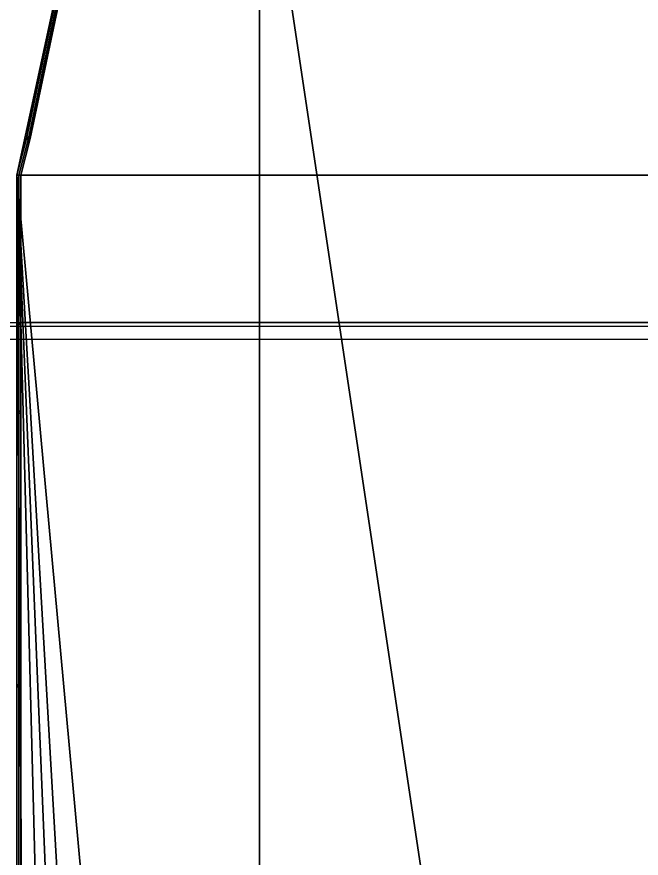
# Model space of a CAD drawing. Header units: millimetres. Extents: x -3.5 to 3.5, y -23.5 to 25.1.
# Drawn here: x -3.24 to 0, y 17.905 to 22.272 of the extents above; entities that cross this region are included whole.
import ezdxf

# ---------------------------------------------------------------- set-up
doc = ezdxf.new("R2010")
doc.units = ezdxf.units.MM
for name, color, linetype in [('railings', 6, 'Continuous'), ('superstructure', 3, 'Continuous'), ('tmp', 4, 'Continuous')]:
    doc.layers.add(name, color=color, linetype=linetype)

msp = doc.modelspace()

# ---------------------------------------------------------------- linework, layer by layer
for points in [[(2.8, 23.48, 0.85), (3.24, 21.45, 0.2), (-3.24, 21.45, 0.2), (-2.8, 23.48, 0.85)], [(-2.8, 23.48, 0.85), (-3.24, 21.45, 0.2), (-3.24, 21.45, 1.46), (-2.8, 23.48, 1.46)], [(-2.8, 23.48, 1.46), (-3.24, 21.45, 1.46), (-1.98, 7.74, 1.460000000000001), (-1.98, 23.44, 1.460000000000001)], [(-3.24, 21.45, 0.2), (-3.239999999999999, 20.59953271028037), (-3.24, 21.45, 1.46)], [(3.24, 21.45, 0.2), (3.21983193277311, 20.68529411764706), (-3.21983193277311, 20.68529411764706), (-3.24, 21.45, 0.2)], [(-3.239999999999999, 20.59953271028037), (-3.24, -23.47), (-3.24, -23.47, 1.46), (-3.24, 21.45, 1.46)], [(-3.24, 21.45, 1.46), (-3.24, 21.45, 1.46), (-2.411325579854457, 7.094475651604786, 1.460000000000001), (-1.98, 7.74, 1.460000000000001)], [(-3.24, 21.45, 1.46), (-3.24, 21.45, 1.46), (-2.61, 6.095671893131901, 1.460000000000001), (-2.411325579854457, 7.094475651604786, 1.460000000000001)], [(-3.24, 21.45, 1.46), (-3.24, -23.47, 1.459999999999998), (-2.61, 6.095671893131901, 1.460000000000001)], [(-3.24, 21.45, 0.2), (-3.21983193277311, 20.68529411764706), (-3.234827586206894, 20.66551724137931), (-3.24, 21.45, 0.2)], [(-3.24, 21.45, 0.2), (-3.234827586206894, 20.66551724137931), (-3.239999999999999, 20.59953271028037), (-3.24, 21.45, 0.2)], [(-3.234827586206894, 20.66551724137931), (-3.210000000000001, 16.9, -0.96), (-3.24, 16.9, -0.8699999999999999), (-3.239999999999999, 20.59953271028037)], [(-3.21983193277311, 20.68529411764706), (-3.120000000000001, 16.9, -0.99), (-3.210000000000001, 16.9, -0.96), (-3.234827586206894, 20.66551724137931)], [(3.21983193277311, 20.68529411764706), (3.120000000000001, 16.9, -0.99), (-3.120000000000001, 16.9, -0.99), (-3.21983193277311, 20.68529411764706)], [(-3.24, 16.9, -0.8699999999999999), (-3.24, 12.85, -1.19), (-3.239999999999999, 20.59953271028037)], [(-3.24, 12.85, -1.19), (-3.240000000000001, -16.49, -1.19), (-3.24, -21.38, -0.3899999999999999), (-3.239999999999999, 20.59953271028037)], [(-3.239999999999999, 20.59953271028037), (-3.24, -21.38, -0.3899999999999999), (-3.24, -23.47)]]:
    msp.add_3dface(points)
at = {"layer": 'railings'}
for points in [[(-3.19, 21.64, 2.350000000000001), (-3.18, 21.64, 2.360000000000003), (-2.95, 22.74, 2.360000000000003), (-2.96, 22.73, 2.350000000000001)], [(-3.19, 21.64, 1.940000000000001), (-3.18, 21.64, 1.950000000000003), (-2.95, 22.74, 1.950000000000003), (-2.96, 22.73, 1.940000000000001)], [(-3.18, 21.64, 2.340000000000003), (-3.19, 21.64, 2.350000000000001), (-2.96, 22.73, 2.350000000000001), (-2.95, 22.72, 2.340000000000003)], [(-3.18, 21.64, 1.930000000000003), (-3.19, 21.64, 1.940000000000001), (-2.96, 22.73, 1.940000000000001), (-2.95, 22.72, 1.930000000000003)], [(-3.18, 21.64, 2.360000000000003), (-3.17, 21.64, 2.350000000000001), (-2.94, 22.73, 2.350000000000001), (-2.95, 22.74, 2.360000000000003)], [(-3.18, 21.64, 1.950000000000003), (-3.17, 21.64, 1.940000000000001), (-2.94, 22.73, 1.940000000000001), (-2.95, 22.74, 1.950000000000003)], [(-3.17, 21.64, 2.350000000000001), (-3.18, 21.64, 2.340000000000003), (-2.95, 22.72, 2.340000000000003), (-2.94, 22.73, 2.350000000000001)], [(-3.17, 21.64, 1.940000000000001), (-3.18, 21.64, 1.930000000000003), (-2.95, 22.72, 1.930000000000003), (-2.94, 22.73, 1.940000000000001)], [(-3.24, 21.45, 2.350000000000001), (-3.23, 21.45, 2.360000000000003), (-3.18, 21.64, 2.360000000000003), (-3.19, 21.64, 2.350000000000001)], [(-3.23, 21.45, 2.340000000000003), (-3.24, 21.45, 2.350000000000001), (-3.19, 21.64, 2.350000000000001), (-3.18, 21.64, 2.340000000000003)], [(-3.23, 21.45, 1.930000000000003), (-3.24, 21.45, 1.940000000000001), (-3.19, 21.64, 1.940000000000001), (-3.18, 21.64, 1.930000000000003)], [(-3.24, 21.45, 1.940000000000001), (-3.23, 21.45, 1.950000000000003), (-3.18, 21.64, 1.950000000000003), (-3.19, 21.64, 1.940000000000001)], [(-3.23, 21.45, 2.360000000000003), (-3.22, 21.45, 2.350000000000001), (-3.17, 21.64, 2.350000000000001), (-3.18, 21.64, 2.360000000000003)], [(-3.22, 21.45, 2.350000000000001), (-3.23, 21.45, 2.340000000000003), (-3.18, 21.64, 2.340000000000003), (-3.17, 21.64, 2.350000000000001)], [(-3.23, 21.45, 1.950000000000003), (-3.22, 21.45, 1.940000000000001), (-3.17, 21.64, 1.940000000000001), (-3.18, 21.64, 1.950000000000003)], [(-3.22, 21.45, 1.940000000000001), (-3.23, 21.45, 1.930000000000003), (-3.18, 21.64, 1.930000000000003), (-3.17, 21.64, 1.940000000000001)], [(-3.18, 21.65, 1.46), (-3.19, 21.64, 1.46), (-3.19, 21.64, 2.35), (-3.18, 21.65, 2.34)], [(-3.19, 21.64, 1.46), (-3.18, 21.63, 1.46), (-3.18, 21.63, 2.34), (-3.19, 21.64, 2.35)], [(-3.17, 21.64, 1.46), (-3.18, 21.65, 1.46), (-3.18, 21.65, 2.34), (-3.17, 21.64, 2.35)], [(-3.18, 21.63, 1.46), (-3.17, 21.64, 1.46), (-3.17, 21.64, 2.35), (-3.18, 21.63, 2.34)], [(-3.230000000000001, -23.46, 2.339999999999999), (-3.240000000000001, -23.47, 2.349999999999999), (-3.240000000000001, 21.45, 2.349999999999999), (-3.230000000000001, 21.45, 2.339999999999999)], [(-3.240000000000001, -23.47, 2.349999999999999), (-3.230000000000001, -23.46, 2.359999999999999), (-3.230000000000001, 21.45, 2.359999999999999), (-3.240000000000001, 21.45, 2.349999999999999)], [(-3.240000000000001, -23.47, 1.939999999999999), (-3.230000000000001, -23.46, 1.949999999999999), (-3.230000000000001, 21.45, 1.949999999999999), (-3.240000000000001, 21.45, 1.939999999999999)], [(-3.230000000000001, -23.46, 1.929999999999999), (-3.240000000000001, -23.47, 1.939999999999999), (-3.240000000000001, 21.45, 1.939999999999999), (-3.230000000000001, 21.45, 1.929999999999999)], [(-3.220000000000001, -23.45, 2.349999999999999), (-3.230000000000001, -23.46, 2.339999999999999), (-3.230000000000001, 21.45, 2.339999999999999), (-3.219999999999999, 21.45, 2.349999999999999)], [(-3.230000000000001, -23.46, 2.359999999999999), (-3.220000000000001, -23.45, 2.349999999999999), (-3.219999999999999, 21.45, 2.349999999999999), (-3.230000000000001, 21.45, 2.359999999999999)], [(-3.220000000000001, -23.45, 1.939999999999999), (-3.230000000000001, -23.46, 1.929999999999999), (-3.230000000000001, 21.45, 1.929999999999999), (-3.219999999999999, 21.45, 1.939999999999999)], [(-3.230000000000001, -23.46, 1.949999999999999), (-3.220000000000001, -23.45, 1.939999999999999), (-3.219999999999999, 21.45, 1.939999999999999), (-3.230000000000001, 21.45, 1.949999999999999)], [(-3.23, 20.23, 1.46), (-3.24, 20.22, 1.46), (-3.24, 20.22, 2.35), (-3.23, 20.23, 2.34)], [(-3.24, 20.22, 1.46), (-3.23, 20.21, 1.46), (-3.23, 20.21, 2.34), (-3.24, 20.22, 2.35)], [(-3.22, 20.22, 1.46), (-3.23, 20.23, 1.46), (-3.23, 20.23, 2.34), (-3.22, 20.22, 2.35)], [(-3.23, 20.21, 1.46), (-3.22, 20.22, 1.46), (-3.22, 20.22, 2.35), (-3.23, 20.21, 2.34)], [(-3.23, 18.81, 1.46), (-3.24, 18.8, 1.46), (-3.24, 18.8, 2.35), (-3.23, 18.81, 2.34)], [(-3.24, 18.8, 1.46), (-3.23, 18.79, 1.46), (-3.23, 18.79, 2.34), (-3.24, 18.8, 2.35)], [(-3.22, 18.8, 1.46), (-3.23, 18.81, 1.46), (-3.23, 18.81, 2.34), (-3.22, 18.8, 2.35)], [(-3.23, 18.79, 1.46), (-3.22, 18.8, 1.46), (-3.22, 18.8, 2.35), (-3.23, 18.79, 2.34)]]:
    msp.add_3dface(points, dxfattribs=at)
at = {"layer": 'superstructure'}
for points in [[(-1.98, 23.44, 1.460000000000001), (-1.98, 9.379999999999999, 1.460000000000001), (-1.98, 9.379999999999999, 2.570000000000003), (-1.98, 23.44, 1.52)], [(0.5, 13.56421313123502, 2.413224035264094), (1.98, 23.44, 1.52), (-1.98, 23.44, 1.52), (-0.5, 13.56421313123502, 2.413224035264094)], [(-1.98, 23.44, 1.52), (-1.98, 7.740000000000004, 2.94), (-0.5, 11.49915492957746, 2.600000000000001), (-0.5, 13.56421313123502, 2.413224035264094)], [(-1.98, 7.740000000000004, 2.94), (-1.98, 23.44, 1.52), (-1.98, 9.379999999999999, 2.570000000000003), (-1.98, 8.359999999999994, 2.570000000000003)]]:
    msp.add_3dface(points, dxfattribs=at)
at = {"layer": 'tmp'}
for p in [(3.21983193277311, 20.68529411764706), (3.234827586206898, 20.66551724137931), (3.240000000000002, 20.59953271028037)]:
    msp.add_xline(p, (1, 0), dxfattribs=at)

doc.saveas('drawing.dxf')
